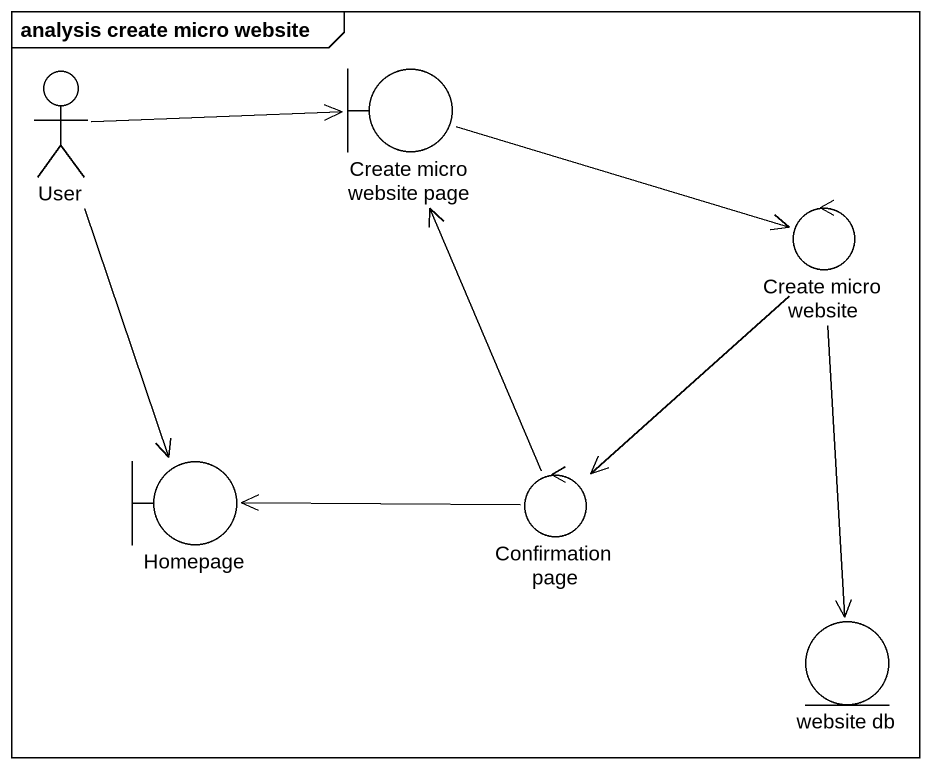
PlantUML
@startuml
mainframe analysis create micro website
actor User
boundary "Create micro website page" as Create_micro_website_page
control "Create micro website" as Create_micro_website
boundary Homepage
control "Confirmation page" as Confirmation_page
entity "website db" as website_db
User -right-> Create_micro_website_page
User --> Homepage
Create_micro_website_page -right-> Create_micro_website
Create_micro_website --> Confirmation_page
Create_micro_website --> website_db
Confirmation_page -up-> Create_micro_website_page
Confirmation_page -left-> Homepage
@enduml
